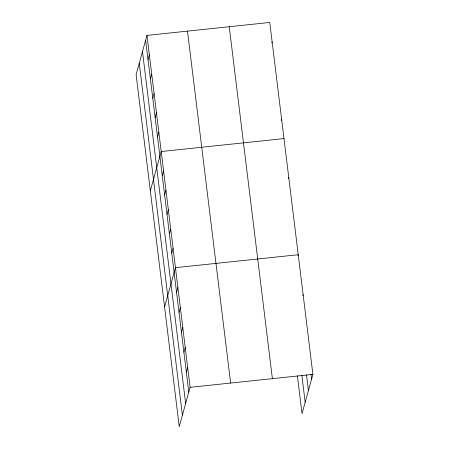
<?xml version="1.0" encoding="UTF-8"?>
<svg xmlns="http://www.w3.org/2000/svg" width="449" height="449" viewBox="0 0 449 449"><rect width="100%" height="100%" fill="white"/><g stroke="black" fill="none" stroke-linecap="round" stroke-linejoin="round"><path stroke-width="0.67" d="M146.975 35.398L136.098 74.624L179.241 426.55L190.118 387.324L146.975 35.398L269.759 22.45L312.902 374.376L302.025 413.602L297.39 375.779M148.018 59.549L149.349 54.75M150.393 78.906L151.723 74.107M152.767 98.258L154.097 93.465M155.135 117.616L156.465 112.822M157.509 136.973L158.839 132.174M150.336 190.758L161.213 151.532L283.998 138.584M162.257 175.682L163.588 170.889M164.631 195.04L165.962 190.241M167 214.398L168.33 209.599M169.374 233.755L170.704 228.956M171.748 253.107L173.078 248.314M164.57 306.897L175.452 267.666L298.231 254.723L297.9 255.919M176.564 292.406L177.894 287.613M179.011 312.347L180.341 307.554M181.458 332.294L182.788 327.495M183.899 352.235L185.229 347.436M271.797 43.003L272.133 41.808M186.346 372.176L187.676 367.377M281.293 120.427L281.624 119.232M288.41 178.494L288.741 177.299M302.789 295.807L303.126 294.606M190.118 387.324L312.902 374.376M310.983 374.359L311.572 379.175M306.482 374.719L308.424 390.535M301.885 375.42L305.174 402.242M229.243 26.721L272.386 378.647M187.491 31.127L230.64 383.053M145.644 40.191L188.788 392.117M142.496 51.556L185.639 403.483M139.246 63.264L182.395 415.19"/></g></svg>
